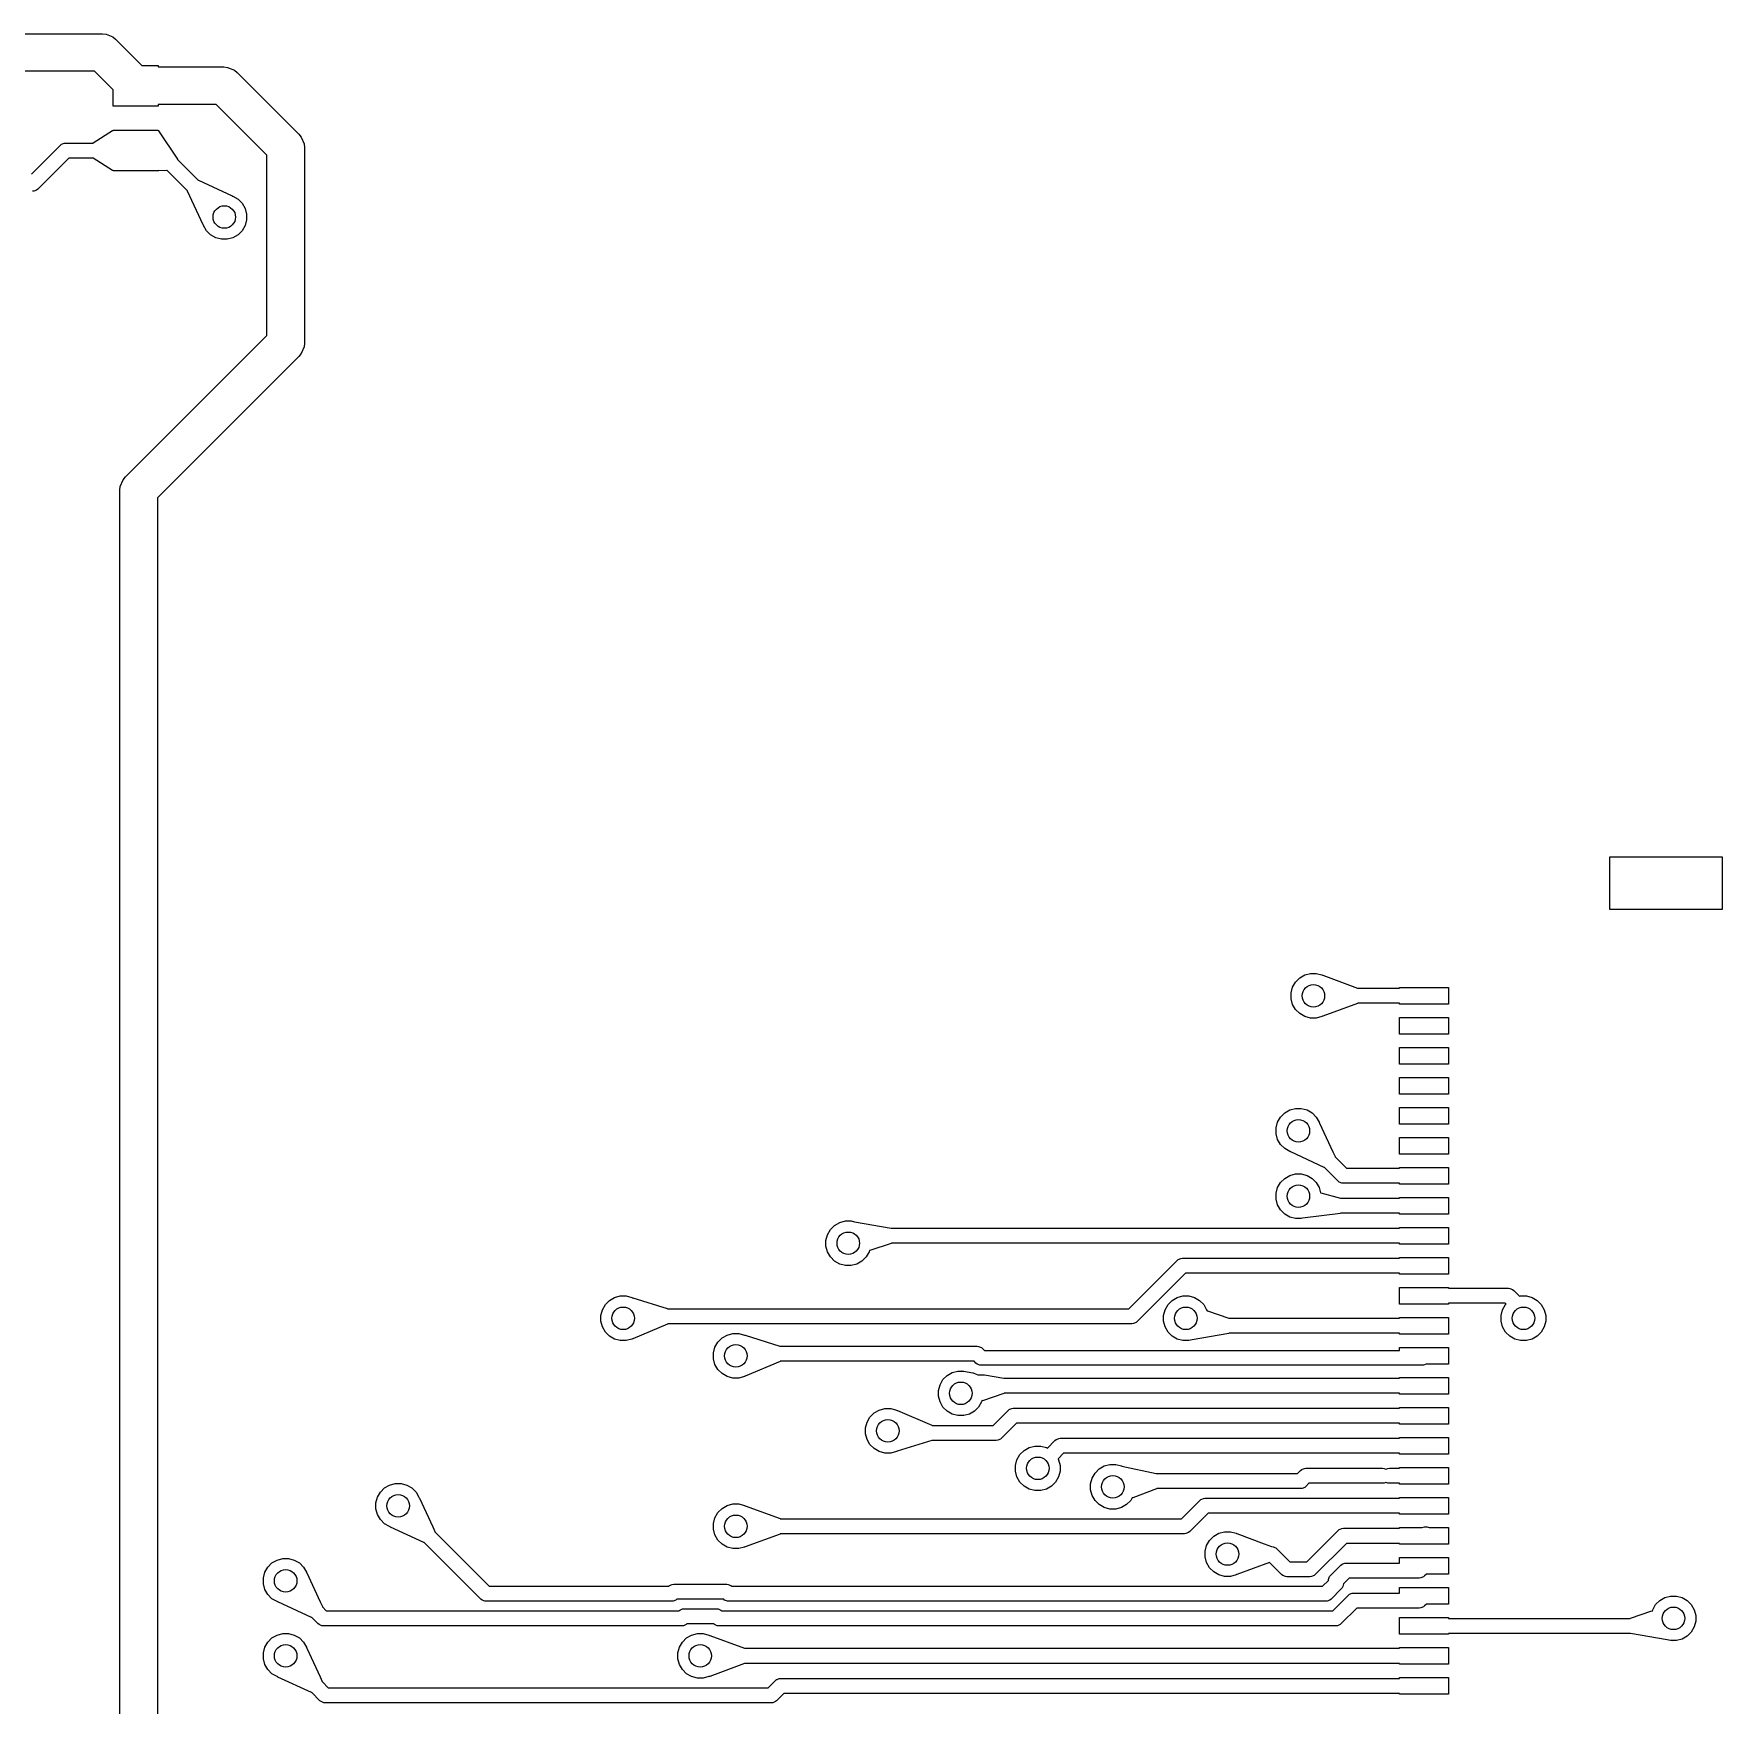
# Model space of a CAD drawing. Header units: inches. Extents: x 2.77 to 6.15, y -3.57 to -1.68.
# Drawn here: x 5.262 to 6.148, y -2.723 to -1.845 of the extents above; entities that cross this region are included whole.
import ezdxf

# ---------------------------------------------------------------- set-up
doc = ezdxf.new("R2010")
doc.units = ezdxf.units.IN
doc.header["$MEASUREMENT"] = 0
doc.layers.add('F.Cu', color=13, linetype='CONTINUOUS', true_color=0xc83434)

msp = doc.modelspace()

# ---------------------------------------------------------------- linework, layer by layer
at = {"layer": 'F.Cu', "linetype": 'CONTINUOUS'}
for p, q in [((5.24849, -1.84547), (5.29752, -1.84547)), ((5.29752, -1.84547), (5.29944, -1.84566)), ((5.29944, -1.84566), (5.30299, -1.84713)), ((5.30299, -1.84713), (5.30299, -1.84713)), ((5.30299, -1.84713), (5.30448, -1.84836)), ((5.30448, -1.84836), (5.31825, -1.86213)), ((5.29344, -1.86516), (5.24848, -1.86516)), ((5.30315, -1.87486), (5.29344, -1.86516)), ((5.31825, -1.86213), (5.32677, -1.86213)), ((5.32677, -1.86213), (5.32677, -1.86291)), ((5.32677, -1.86291), (5.36131, -1.86291)), ((5.36131, -1.86291), (5.36323, -1.8631)), ((5.36323, -1.8631), (5.36678, -1.86457)), ((5.36678, -1.86457), (5.36678, -1.86457)), ((5.36678, -1.86457), (5.36827, -1.8658)), ((5.36827, -1.8658), (5.40066, -1.89819)), ((5.30315, -1.88339), (5.30315, -1.87486)), ((5.32677, -1.88339), (5.30315, -1.88339)), ((5.35723, -1.8826), (5.32677, -1.8826)), ((5.32677, -1.8826), (5.32677, -1.88339)), ((5.38386, -1.90922), (5.35723, -1.8826)), ((5.30286, -1.89633), (5.30315, -1.89628)), ((5.30315, -1.89628), (5.30315, -1.89614)), ((5.30315, -1.89614), (5.32677, -1.89614)), ((5.32677, -1.89614), (5.32677, -1.89629)), ((5.32677, -1.89629), (5.32698, -1.89646)), ((5.26029, -1.91918), (5.27548, -1.90399)), ((5.27548, -1.90399), (5.27608, -1.9035)), ((5.27608, -1.9035), (5.27655, -1.9033)), ((5.27655, -1.9033), (5.2775, -1.90291)), ((5.2775, -1.90291), (5.27827, -1.90283)), ((5.27827, -1.90283), (5.29263, -1.90283)), ((5.29263, -1.90283), (5.29265, -1.90276)), ((5.29265, -1.90276), (5.29273, -1.9027)), ((5.29273, -1.9027), (5.30286, -1.89633)), ((5.32698, -1.89646), (5.33686, -1.91135)), ((5.40066, -1.89819), (5.40188, -1.89968)), ((5.40188, -1.89968), (5.40188, -1.89968)), ((5.40188, -1.89968), (5.40335, -1.90323)), ((5.40335, -1.90323), (5.40354, -1.90515)), ((5.40354, -1.90515), (5.40354, -2.00787)), ((5.2799, -1.91071), (5.26585, -1.92475)), ((5.29264, -1.91071), (5.2799, -1.91071)), ((5.29273, -1.91084), (5.29264, -1.91071)), ((5.30286, -1.91722), (5.29273, -1.91084)), ((5.33686, -1.91135), (5.33689, -1.91148)), ((5.33689, -1.91148), (5.34774, -1.92233)), ((5.38386, -2.0038), (5.38386, -1.90922)), ((5.30308, -1.91729), (5.30286, -1.91722)), ((5.30315, -1.91726), (5.30308, -1.91729)), ((5.30315, -1.9174), (5.30315, -1.91726)), ((5.32677, -1.9174), (5.30315, -1.9174)), ((5.32709, -1.91739), (5.32677, -1.91727)), ((5.32677, -1.91727), (5.32677, -1.9174)), ((5.33132, -1.91724), (5.32709, -1.91739)), ((5.33145, -1.91718), (5.33132, -1.91724)), ((5.34221, -1.92793), (5.33145, -1.91718)), ((5.34774, -1.92233), (5.34775, -1.92233)), ((5.34775, -1.92233), (5.34794, -1.92237)), ((5.34794, -1.92237), (5.36562, -1.93056)), ((5.26159, -1.92807), (5.26083, -1.92815)), ((5.26301, -1.92749), (5.26159, -1.92807)), ((5.26361, -1.927), (5.26301, -1.92749)), ((5.26585, -1.92475), (5.26361, -1.927)), ((5.34222, -1.9281), (5.34221, -1.92793)), ((5.3504, -1.94578), (5.34222, -1.9281)), ((5.36562, -1.93056), (5.36571, -1.93066)), ((5.36571, -1.93066), (5.36602, -1.93074)), ((5.36602, -1.93074), (5.36869, -1.93228)), ((5.36869, -1.93228), (5.37087, -1.93446)), ((5.37087, -1.93446), (5.37241, -1.93713)), ((5.37241, -1.93713), (5.37321, -1.94011)), ((5.37321, -1.94011), (5.37321, -1.9432)), ((5.3505, -1.94588), (5.3504, -1.94578)), ((5.35058, -1.94617), (5.3505, -1.94588)), ((5.35213, -1.94884), (5.35058, -1.94617)), ((5.35431, -1.95102), (5.35213, -1.94884)), ((5.37087, -1.94884), (5.36869, -1.95102)), ((5.37241, -1.94617), (5.37087, -1.94884)), ((5.37321, -1.9432), (5.37241, -1.94617)), ((5.35698, -1.95257), (5.35431, -1.95102)), ((5.35995, -1.95336), (5.35698, -1.95257)), ((5.36304, -1.95336), (5.35995, -1.95336)), ((5.36602, -1.95257), (5.36304, -1.95336)), ((5.36869, -1.95102), (5.36602, -1.95257)), ((5.30958, -2.07808), (5.38386, -2.0038)), ((5.40335, -2.00979), (5.40188, -2.01334)), ((5.40354, -2.00787), (5.40335, -2.00979)), ((5.40335, -2.00979), (5.40335, -2.00979)), ((5.40066, -2.01483), (5.32638, -2.08912)), ((5.40188, -2.01334), (5.40066, -2.01483)), ((5.30688, -2.08312), (5.30835, -2.07957)), ((5.30835, -2.07957), (5.30958, -2.07808)), ((5.30835, -2.07957), (5.30835, -2.07957)), ((5.30669, -2.08504), (5.30688, -2.08312)), ((5.30669, -3.03057), (5.30669, -2.08504)), ((5.32638, -2.08912), (5.32638, -3.03465)), ((6.08858, -2.30512), (6.08858, -2.27756)), ((6.08858, -2.27756), (6.14764, -2.27756)), ((6.14764, -2.27756), (6.14764, -2.30512)), ((6.14764, -2.30512), (6.08858, -2.30512)), ((5.92855, -2.33948), (5.93153, -2.33868)), ((5.93153, -2.33868), (5.93461, -2.33868)), ((5.93461, -2.33868), (5.93759, -2.33948)), ((5.92136, -2.34885), (5.92216, -2.34587)), ((5.92216, -2.34587), (5.9237, -2.3432)), ((5.9237, -2.3432), (5.92588, -2.34102)), ((5.92588, -2.34102), (5.92855, -2.33948)), ((5.93759, -2.33948), (5.93786, -2.33963)), ((5.93786, -2.33963), (5.938, -2.33963)), ((5.938, -2.33963), (5.95629, -2.34635)), ((5.95629, -2.34635), (5.95641, -2.34646)), ((5.95641, -2.34646), (5.97835, -2.34646)), ((5.97835, -2.34646), (5.97835, -2.34606)), ((5.97835, -2.34606), (6.00394, -2.34606)), ((6.00394, -2.34606), (6.00394, -2.35472)), ((5.92136, -2.35194), (5.92136, -2.34885)), ((5.92216, -2.35491), (5.92136, -2.35194)), ((5.9237, -2.35758), (5.92216, -2.35491)), ((5.95629, -2.35444), (5.938, -2.36115)), ((5.95646, -2.35433), (5.95629, -2.35444)), ((5.97835, -2.35433), (5.95646, -2.35433)), ((5.95646, -2.35433), (5.95646, -2.35433)), ((5.97835, -2.35472), (5.97835, -2.35433)), ((6.00394, -2.35472), (5.97835, -2.35472)), ((5.92588, -2.35976), (5.9237, -2.35758)), ((5.92855, -2.36131), (5.92588, -2.35976)), ((5.93153, -2.3621), (5.92855, -2.36131)), ((5.93461, -2.3621), (5.93153, -2.3621)), ((5.93759, -2.36131), (5.93461, -2.3621)), ((5.93786, -2.36115), (5.93759, -2.36131)), ((5.938, -2.36115), (5.93786, -2.36115)), ((5.97835, -2.37047), (5.97835, -2.36181)), ((5.97835, -2.36181), (6.00394, -2.36181)), ((6.00394, -2.36181), (6.00394, -2.37047)), ((6.00394, -2.37047), (5.97835, -2.37047)), ((5.97835, -2.38622), (5.97835, -2.37756)), ((5.97835, -2.37756), (6.00394, -2.37756)), ((6.00394, -2.37756), (6.00394, -2.38622)), ((6.00394, -2.38622), (5.97835, -2.38622)), ((5.97835, -2.40197), (5.97835, -2.39331)), ((5.97835, -2.39331), (6.00394, -2.39331)), ((6.00394, -2.39331), (6.00394, -2.40197)), ((5.92068, -2.41035), (5.92366, -2.40955)), ((5.92366, -2.40955), (5.92674, -2.40955)), ((5.92674, -2.40955), (5.92972, -2.41035)), ((6.00394, -2.40197), (5.97835, -2.40197)), ((5.97835, -2.41772), (5.97835, -2.40906)), ((5.97835, -2.40906), (6.00394, -2.40906)), ((6.00394, -2.40906), (6.00394, -2.41772)), ((5.91349, -2.41972), (5.91428, -2.41674)), ((5.91428, -2.41674), (5.91583, -2.41407)), ((5.91583, -2.41407), (5.91801, -2.41189)), ((5.91801, -2.41189), (5.92068, -2.41035)), ((5.92972, -2.41035), (5.93239, -2.41189)), ((5.93239, -2.41189), (5.93457, -2.41407)), ((5.93457, -2.41407), (5.93611, -2.41674)), ((5.93611, -2.41674), (5.93619, -2.41704)), ((5.93619, -2.41704), (5.93623, -2.41708)), ((5.93623, -2.41708), (5.93633, -2.41721)), ((5.93633, -2.41721), (5.94334, -2.43236)), ((6.00394, -2.41772), (5.97835, -2.41772)), ((5.91349, -2.4228), (5.91349, -2.41972)), ((5.91428, -2.42578), (5.91349, -2.4228)), ((5.91583, -2.42845), (5.91428, -2.42578)), ((5.97835, -2.43346), (5.97835, -2.4248)), ((5.97835, -2.4248), (6.00394, -2.4248)), ((6.00394, -2.4248), (6.00394, -2.43346)), ((5.91801, -2.43063), (5.91583, -2.42845)), ((5.92068, -2.43217), (5.91801, -2.43063)), ((5.92098, -2.43225), (5.92068, -2.43217)), ((5.92101, -2.43229), (5.92098, -2.43225)), ((5.92116, -2.43239), (5.92101, -2.43229)), ((5.93871, -2.44052), (5.92116, -2.43239)), ((5.94334, -2.43236), (5.94444, -2.43473)), ((5.94444, -2.43473), (5.94448, -2.43491)), ((5.94448, -2.43491), (5.94448, -2.43498)), ((5.94448, -2.43498), (5.95045, -2.44094)), ((6.00394, -2.43346), (5.97835, -2.43346)), ((5.91801, -2.44626), (5.92068, -2.44472)), ((5.92068, -2.44472), (5.92366, -2.44392)), ((5.92366, -2.44392), (5.92674, -2.44392)), ((5.92674, -2.44392), (5.92972, -2.44472)), ((5.92972, -2.44472), (5.93239, -2.44626)), ((5.9388, -2.44055), (5.93871, -2.44052)), ((5.93881, -2.44055), (5.9388, -2.44055)), ((5.93891, -2.44054), (5.93881, -2.44055)), ((5.94604, -2.44767), (5.93891, -2.44054)), ((5.95045, -2.44094), (5.97835, -2.44094)), ((5.97835, -2.44094), (5.97835, -2.44055)), ((5.97835, -2.44055), (6.00394, -2.44055)), ((6.00394, -2.44055), (6.00394, -2.44921)), ((5.91349, -2.45409), (5.91428, -2.45111)), ((5.91349, -2.45717), (5.91349, -2.45409)), ((5.91428, -2.45111), (5.91583, -2.44844)), ((5.91583, -2.44844), (5.91801, -2.44626)), ((5.93239, -2.44626), (5.93457, -2.44844)), ((5.93457, -2.44844), (5.93611, -2.45111)), ((5.93611, -2.45111), (5.93685, -2.45389)), ((5.93685, -2.45389), (5.93704, -2.45387)), ((5.93704, -2.45387), (5.9473, -2.4566)), ((5.94663, -2.44816), (5.94604, -2.44767)), ((5.94805, -2.44874), (5.94663, -2.44816)), ((5.94882, -2.44882), (5.94805, -2.44874)), ((5.97835, -2.44882), (5.94882, -2.44882)), ((5.97835, -2.44921), (5.97835, -2.44882)), ((6.00394, -2.44921), (5.97835, -2.44921)), ((5.91428, -2.46015), (5.91349, -2.45717)), ((5.91583, -2.46282), (5.91428, -2.46015)), ((5.91801, -2.465), (5.91583, -2.46282)), ((5.9473, -2.4566), (5.94742, -2.45669)), ((5.94742, -2.45669), (5.97835, -2.45669)), ((5.97835, -2.45669), (5.97835, -2.4563)), ((5.97835, -2.4563), (6.00394, -2.4563)), ((6.00394, -2.4563), (6.00394, -2.46496)), ((5.67961, -2.47312), (5.68179, -2.47094)), ((5.68179, -2.47094), (5.68446, -2.4694)), ((5.68446, -2.4694), (5.68743, -2.46861)), ((5.68743, -2.46861), (5.68936, -2.46861)), ((5.68936, -2.46861), (5.68943, -2.46858)), ((5.68943, -2.46858), (5.68946, -2.46859)), ((5.68946, -2.46859), (5.68956, -2.46861)), ((5.68956, -2.46861), (5.69052, -2.46861)), ((5.69052, -2.46861), (5.69223, -2.46906)), ((5.69223, -2.46906), (5.71147, -2.47238)), ((5.92068, -2.46654), (5.91801, -2.465)), ((5.92366, -2.46734), (5.92068, -2.46654)), ((5.92546, -2.46734), (5.92366, -2.46734)), ((5.92563, -2.46739), (5.92546, -2.46734)), ((5.92599, -2.46734), (5.92563, -2.46739)), ((5.92674, -2.46734), (5.92599, -2.46734)), ((5.92743, -2.46716), (5.92674, -2.46734)), ((5.94724, -2.46462), (5.92743, -2.46716)), ((5.94735, -2.46457), (5.94724, -2.46462)), ((5.97835, -2.46457), (5.94735, -2.46457)), ((5.97835, -2.46496), (5.97835, -2.46457)), ((6.00394, -2.46496), (5.97835, -2.46496)), ((5.97835, -2.47244), (5.97835, -2.47205)), ((5.97835, -2.47205), (6.00394, -2.47205)), ((6.00394, -2.47205), (6.00394, -2.48071)), ((5.67727, -2.47877), (5.67806, -2.4758)), ((5.67727, -2.48186), (5.67727, -2.47877)), ((5.67806, -2.4758), (5.67961, -2.47312)), ((5.71154, -2.48042), (5.70032, -2.48418)), ((5.71147, -2.47238), (5.71158, -2.47244)), ((5.71171, -2.48031), (5.71154, -2.48042)), ((5.71158, -2.47244), (5.97835, -2.47244)), ((5.97835, -2.48031), (5.71171, -2.48031)), ((5.97835, -2.48071), (5.97835, -2.48031)), ((6.00394, -2.48071), (5.97835, -2.48071)), ((5.67806, -2.48483), (5.67727, -2.48186)), ((5.67961, -2.48751), (5.67806, -2.48483)), ((5.68179, -2.48969), (5.67961, -2.48751)), ((5.68446, -2.49123), (5.68179, -2.48969)), ((5.69617, -2.48969), (5.6935, -2.49123)), ((5.69835, -2.48751), (5.69617, -2.48969)), ((5.69989, -2.48483), (5.69835, -2.48751)), ((5.70007, -2.48416), (5.69989, -2.48483)), ((5.70032, -2.48418), (5.70007, -2.48416)), ((5.83623, -2.51469), (5.86157, -2.48934)), ((5.86157, -2.48934), (5.86217, -2.48885)), ((5.86217, -2.48885), (5.86359, -2.48826)), ((5.86359, -2.48826), (5.86436, -2.48819)), ((5.86436, -2.48819), (5.97835, -2.48819)), ((5.97835, -2.48819), (5.97835, -2.4878)), ((5.97835, -2.4878), (6.00394, -2.4878)), ((6.00394, -2.4878), (6.00394, -2.49646)), ((5.68743, -2.49202), (5.68446, -2.49123)), ((5.69052, -2.49202), (5.68743, -2.49202)), ((5.6935, -2.49123), (5.69052, -2.49202)), ((5.86599, -2.49606), (5.84065, -2.52141)), ((5.97835, -2.49606), (5.86599, -2.49606)), ((5.97835, -2.49646), (5.97835, -2.49606)), ((6.00394, -2.49646), (5.97835, -2.49646)), ((5.97835, -2.5122), (5.97835, -2.50354)), ((5.97835, -2.50354), (6.00394, -2.50354)), ((6.00394, -2.50354), (6.00394, -2.50394)), ((6.00394, -2.50394), (6.03543, -2.50394)), ((6.03543, -2.50394), (6.0362, -2.50401)), ((6.0362, -2.50401), (6.03762, -2.5046)), ((6.03762, -2.5046), (6.03822, -2.50509)), ((6.03822, -2.50509), (6.04124, -2.50812)), ((5.55916, -2.51814), (5.55995, -2.51517)), ((5.55995, -2.51517), (5.5615, -2.51249)), ((5.5615, -2.51249), (5.56368, -2.51031)), ((5.56368, -2.51031), (5.56635, -2.50877)), ((5.56635, -2.50877), (5.56932, -2.50798)), ((5.56932, -2.50798), (5.57241, -2.50798)), ((5.57241, -2.50798), (5.57539, -2.50877)), ((5.57539, -2.50877), (5.57562, -2.50891)), ((5.57562, -2.50891), (5.57565, -2.50889)), ((5.57565, -2.50889), (5.57569, -2.50889)), ((5.57569, -2.50889), (5.57584, -2.50891)), ((5.57584, -2.50891), (5.59398, -2.51456)), ((5.59398, -2.51456), (5.59413, -2.51464)), ((5.59413, -2.51464), (5.59418, -2.51469)), ((5.59418, -2.51469), (5.83623, -2.51469)), ((5.85443, -2.51814), (5.85523, -2.51517)), ((5.85523, -2.51517), (5.85677, -2.51249)), ((5.85677, -2.51249), (5.85895, -2.51031)), ((5.85895, -2.51031), (5.86162, -2.50877)), ((5.86162, -2.50877), (5.8646, -2.50798)), ((5.8646, -2.50798), (5.86768, -2.50798)), ((5.86768, -2.50798), (5.87066, -2.50877)), ((5.87066, -2.50877), (5.87333, -2.51031)), ((5.87333, -2.51031), (5.87551, -2.51249)), ((5.87551, -2.51249), (5.87705, -2.51517)), ((5.87705, -2.51517), (5.87724, -2.51584)), ((5.87724, -2.51584), (5.87744, -2.5158)), ((5.87744, -2.5158), (5.87749, -2.51582)), ((5.87749, -2.51582), (5.88871, -2.51958)), ((6.00394, -2.5122), (5.97835, -2.5122)), ((6.0338, -2.51181), (6.00394, -2.51181)), ((6.00394, -2.51181), (6.00394, -2.5122)), ((6.0316, -2.51814), (6.0324, -2.51517)), ((6.0324, -2.51517), (6.03394, -2.51249)), ((6.03421, -2.51222), (6.0338, -2.51181)), ((6.03394, -2.51249), (6.03421, -2.51222)), ((6.04124, -2.50812), (6.04177, -2.50798)), ((6.04177, -2.50798), (6.04485, -2.50798)), ((6.04485, -2.50798), (6.04783, -2.50877)), ((6.04783, -2.50877), (6.0505, -2.51031)), ((6.0505, -2.51031), (6.05268, -2.51249)), ((6.05268, -2.51249), (6.05422, -2.51517)), ((6.05422, -2.51517), (6.05502, -2.51814)), ((5.55916, -2.52123), (5.55916, -2.51814)), ((5.55995, -2.5242), (5.55916, -2.52123)), ((5.5615, -2.52688), (5.55995, -2.5242)), ((5.59406, -2.5227), (5.57591, -2.53038)), ((5.5942, -2.52256), (5.59406, -2.5227)), ((5.83786, -2.52256), (5.5942, -2.52256)), ((5.83863, -2.52248), (5.83786, -2.52256)), ((5.84005, -2.5219), (5.83863, -2.52248)), ((5.84065, -2.52141), (5.84005, -2.5219)), ((5.85443, -2.52123), (5.85443, -2.51814)), ((5.85523, -2.5242), (5.85443, -2.52123)), ((5.85677, -2.52688), (5.85523, -2.5242)), ((5.88871, -2.51958), (5.88883, -2.51969)), ((5.88883, -2.51969), (5.97835, -2.51969)), ((5.97835, -2.51969), (5.97835, -2.51929)), ((5.97835, -2.51929), (6.00394, -2.51929)), ((6.00394, -2.51929), (6.00394, -2.52795)), ((6.0316, -2.52123), (6.0316, -2.51814)), ((6.0324, -2.5242), (6.0316, -2.52123)), ((6.03394, -2.52688), (6.0324, -2.5242)), ((6.05422, -2.5242), (6.05268, -2.52688)), ((6.05502, -2.52123), (6.05422, -2.5242)), ((6.05502, -2.51814), (6.05502, -2.52123)), ((5.56368, -2.52906), (5.5615, -2.52688)), ((5.56635, -2.5306), (5.56368, -2.52906)), ((5.56932, -2.53139), (5.56635, -2.5306)), ((5.57241, -2.53139), (5.56932, -2.53139)), ((5.57539, -2.5306), (5.57241, -2.53139)), ((5.5757, -2.53041), (5.57539, -2.5306)), ((5.57573, -2.53041), (5.5757, -2.53041)), ((5.57591, -2.53038), (5.57573, -2.53041)), ((5.61901, -2.53485), (5.62055, -2.53218)), ((5.62055, -2.53218), (5.62273, -2.53)), ((5.62273, -2.53), (5.6254, -2.52846)), ((5.6254, -2.52846), (5.62838, -2.52766)), ((5.62838, -2.52766), (5.63146, -2.52766)), ((5.63146, -2.52766), (5.63444, -2.52846)), ((5.63444, -2.52846), (5.63465, -2.52858)), ((5.63465, -2.52858), (5.63482, -2.52858)), ((5.63482, -2.52858), (5.65312, -2.53427)), ((5.65312, -2.53427), (5.65324, -2.53437)), ((5.85895, -2.52906), (5.85677, -2.52688)), ((5.86162, -2.5306), (5.85895, -2.52906)), ((5.8646, -2.53139), (5.86162, -2.5306)), ((5.86655, -2.53139), (5.8646, -2.53139)), ((5.86663, -2.53141), (5.86655, -2.53139)), ((5.86673, -2.53139), (5.86663, -2.53141)), ((5.86768, -2.53139), (5.86673, -2.53139)), ((5.8694, -2.53094), (5.86768, -2.53139)), ((5.88864, -2.52762), (5.8694, -2.53094)), ((5.88877, -2.52756), (5.88864, -2.52762)), ((5.97835, -2.52756), (5.88877, -2.52756)), ((5.97835, -2.52795), (5.97835, -2.52756)), ((6.00394, -2.52795), (5.97835, -2.52795)), ((6.03612, -2.52906), (6.03394, -2.52688)), ((6.03879, -2.5306), (6.03612, -2.52906)), ((6.04177, -2.53139), (6.03879, -2.5306)), ((6.04485, -2.53139), (6.04177, -2.53139)), ((6.04783, -2.5306), (6.04485, -2.53139)), ((6.0505, -2.52906), (6.04783, -2.5306)), ((6.05268, -2.52688), (6.0505, -2.52906)), ((5.61821, -2.53783), (5.61901, -2.53485)), ((5.61821, -2.54091), (5.61821, -2.53783)), ((5.61901, -2.54389), (5.61821, -2.54091)), ((5.65316, -2.54236), (5.63488, -2.5501)), ((5.65331, -2.54226), (5.65316, -2.54236)), ((5.65324, -2.53437), (5.75663, -2.53437)), ((5.65332, -2.54224), (5.65331, -2.54226)), ((5.75499, -2.54224), (5.65332, -2.54224)), ((5.75597, -2.54322), (5.75499, -2.54224)), ((5.75663, -2.53437), (5.75739, -2.53445)), ((5.75739, -2.53445), (5.75881, -2.53503)), ((5.75881, -2.53503), (5.75941, -2.53552)), ((5.75941, -2.53552), (5.76038, -2.5365)), ((5.76038, -2.5365), (5.97835, -2.5365)), ((5.97835, -2.5365), (5.97835, -2.53504)), ((5.97835, -2.53504), (6.00394, -2.53504)), ((6.00394, -2.53504), (6.00394, -2.5437)), ((5.62055, -2.54656), (5.61901, -2.54389)), ((5.62273, -2.54874), (5.62055, -2.54656)), ((5.6254, -2.55028), (5.62273, -2.54874)), ((5.62838, -2.55108), (5.6254, -2.55028)), ((5.63146, -2.55108), (5.62838, -2.55108)), ((5.63444, -2.55028), (5.63146, -2.55108)), ((5.63476, -2.5501), (5.63444, -2.55028)), ((5.63488, -2.5501), (5.63476, -2.5501)), ((5.73712, -2.55454), (5.73866, -2.55187)), ((5.73866, -2.55187), (5.74084, -2.54968)), ((5.74084, -2.54968), (5.74351, -2.54814)), ((5.74351, -2.54814), (5.74649, -2.54735)), ((5.74649, -2.54735), (5.74842, -2.54735)), ((5.74842, -2.54735), (5.74849, -2.54732)), ((5.74849, -2.54732), (5.74852, -2.54733)), ((5.74852, -2.54733), (5.74862, -2.54735)), ((5.74862, -2.54735), (5.74957, -2.54735)), ((5.74957, -2.54735), (5.75129, -2.5478)), ((5.75129, -2.5478), (5.75441, -2.54834)), ((5.75441, -2.54834), (5.75451, -2.54837)), ((5.75451, -2.54837), (5.75601, -2.54899)), ((5.75656, -2.54371), (5.75597, -2.54322)), ((5.75601, -2.54899), (5.75697, -2.54939)), ((5.75798, -2.54429), (5.75656, -2.54371)), ((5.75697, -2.54939), (5.75697, -2.54939)), ((5.75697, -2.54939), (5.75697, -2.54939)), ((5.75697, -2.54939), (5.76046, -2.54939)), ((5.75875, -2.54437), (5.75798, -2.54429)), ((5.99008, -2.54437), (5.75875, -2.54437)), ((5.76046, -2.54939), (5.76054, -2.5494)), ((5.76054, -2.5494), (5.76551, -2.55025)), ((5.76551, -2.55025), (5.77053, -2.55112)), ((5.77053, -2.55112), (5.77063, -2.55118)), ((5.77063, -2.55118), (5.97835, -2.55118)), ((5.97835, -2.55118), (5.97835, -2.55079)), ((5.97835, -2.55079), (6.00394, -2.55079)), ((5.99085, -2.54429), (5.99008, -2.54437)), ((5.99227, -2.54371), (5.99085, -2.54429)), ((6.00394, -2.5437), (5.99227, -2.5437)), ((5.99227, -2.5437), (5.99227, -2.54371)), ((6.00394, -2.55079), (6.00394, -2.55945)), ((5.73632, -2.55751), (5.73712, -2.55454)), ((5.73632, -2.5606), (5.73632, -2.55751)), ((5.73712, -2.56358), (5.73632, -2.5606)), ((5.7706, -2.55916), (5.75938, -2.56292)), ((5.77077, -2.55906), (5.7706, -2.55916)), ((5.97835, -2.55906), (5.77077, -2.55906)), ((5.97835, -2.55945), (5.97835, -2.55906)), ((6.00394, -2.55945), (5.97835, -2.55945)), ((5.70035, -2.57155), (5.70253, -2.56937)), ((5.70253, -2.56937), (5.7052, -2.56783)), ((5.7052, -2.56783), (5.70818, -2.56703)), ((5.70818, -2.56703), (5.71127, -2.56703)), ((5.71127, -2.56703), (5.71424, -2.56783)), ((5.71424, -2.56783), (5.71456, -2.56801)), ((5.71456, -2.56801), (5.71457, -2.56801)), ((5.71457, -2.56801), (5.71476, -2.56805)), ((5.71476, -2.56805), (5.73288, -2.57571)), ((5.73866, -2.56625), (5.73712, -2.56358)), ((5.74084, -2.56843), (5.73866, -2.56625)), ((5.74351, -2.56997), (5.74084, -2.56843)), ((5.75522, -2.56843), (5.75255, -2.56997)), ((5.7574, -2.56625), (5.75522, -2.56843)), ((5.75894, -2.56358), (5.7574, -2.56625)), ((5.75912, -2.5629), (5.75894, -2.56358)), ((5.75938, -2.56292), (5.75912, -2.5629)), ((5.76502, -2.57587), (5.77281, -2.56808)), ((5.77281, -2.56808), (5.7734, -2.56759)), ((5.7734, -2.56759), (5.77382, -2.56742)), ((5.77382, -2.56742), (5.77482, -2.567)), ((5.77482, -2.567), (5.77559, -2.56693)), ((5.77559, -2.56693), (5.97835, -2.56693)), ((5.97835, -2.56693), (5.97835, -2.56654)), ((5.97835, -2.56654), (6.00394, -2.56654)), ((6.00394, -2.56654), (6.00394, -2.5752)), ((5.69801, -2.5772), (5.69881, -2.57422)), ((5.69801, -2.58028), (5.69801, -2.5772)), ((5.69881, -2.57422), (5.70035, -2.57155)), ((5.73288, -2.57571), (5.73303, -2.57581)), ((5.73303, -2.57581), (5.73308, -2.57587)), ((5.73308, -2.57587), (5.76502, -2.57587)), ((5.74649, -2.57077), (5.74351, -2.56997)), ((5.74957, -2.57077), (5.74649, -2.57077)), ((5.75255, -2.56997), (5.74957, -2.57077)), ((5.77722, -2.5748), (5.76944, -2.58259)), ((5.97835, -2.5748), (5.77722, -2.5748)), ((5.97835, -2.5752), (5.97835, -2.5748)), ((6.00394, -2.5752), (5.97835, -2.5752)), ((5.69881, -2.58326), (5.69801, -2.58028)), ((5.70035, -2.58593), (5.69881, -2.58326)), ((5.70253, -2.58811), (5.70035, -2.58593)), ((5.73287, -2.58386), (5.71471, -2.58951)), ((5.73297, -2.58381), (5.73287, -2.58386)), ((5.73298, -2.5838), (5.73297, -2.58381)), ((5.73304, -2.58374), (5.73298, -2.5838)), ((5.76665, -2.58374), (5.73304, -2.58374)), ((5.76742, -2.58366), (5.76665, -2.58374)), ((5.76884, -2.58308), (5.76742, -2.58366)), ((5.76944, -2.58259), (5.76884, -2.58308)), ((5.78391, -2.58751), (5.78689, -2.58672)), ((5.78689, -2.58672), (5.78998, -2.58672)), ((5.78998, -2.58672), (5.79295, -2.58751)), ((5.79348, -2.58781), (5.79746, -2.58383)), ((5.79746, -2.58383), (5.79806, -2.58334)), ((5.79806, -2.58334), (5.79825, -2.58326)), ((5.79825, -2.58326), (5.79948, -2.58275)), ((5.79948, -2.58275), (5.80025, -2.58268)), ((5.80025, -2.58268), (5.97835, -2.58268)), ((5.97835, -2.58268), (5.97835, -2.58228)), ((5.97835, -2.58228), (6.00394, -2.58228)), ((6.00394, -2.58228), (6.00394, -2.59094)), ((5.7052, -2.58965), (5.70253, -2.58811)), ((5.70818, -2.59045), (5.7052, -2.58965)), ((5.71127, -2.59045), (5.70818, -2.59045)), ((5.71424, -2.58965), (5.71127, -2.59045)), ((5.71447, -2.58952), (5.71424, -2.58965)), ((5.71453, -2.58952), (5.71447, -2.58952)), ((5.71471, -2.58951), (5.71453, -2.58952)), ((5.77672, -2.59688), (5.77752, -2.59391)), ((5.77752, -2.59391), (5.77906, -2.59124)), ((5.77906, -2.59124), (5.78124, -2.58905)), ((5.78124, -2.58905), (5.78391, -2.58751)), ((5.79295, -2.58751), (5.79348, -2.58781)), ((5.80188, -2.59055), (5.79904, -2.59338)), ((5.79904, -2.59338), (5.79935, -2.59391)), ((5.79935, -2.59391), (5.80014, -2.59688)), ((5.97835, -2.59055), (5.80188, -2.59055)), ((5.97835, -2.59094), (5.97835, -2.59055)), ((6.00394, -2.59094), (5.97835, -2.59094)), ((5.77672, -2.59997), (5.77672, -2.59688)), ((5.77752, -2.60295), (5.77672, -2.59997)), ((5.77906, -2.60562), (5.77752, -2.60295)), ((5.79935, -2.60295), (5.7978, -2.60562)), ((5.80014, -2.59997), (5.79935, -2.60295)), ((5.80014, -2.59688), (5.80014, -2.59997)), ((5.81612, -2.60657), (5.81692, -2.60359)), ((5.81692, -2.60359), (5.81846, -2.60092)), ((5.81846, -2.60092), (5.82064, -2.59874)), ((5.82064, -2.59874), (5.82331, -2.5972)), ((5.82331, -2.5972), (5.82629, -2.5964)), ((5.82629, -2.5964), (5.82938, -2.5964)), ((5.82938, -2.5964), (5.83235, -2.5972)), ((5.83235, -2.5972), (5.83251, -2.59729)), ((5.83251, -2.59729), (5.85061, -2.60112)), ((5.85061, -2.60112), (5.85072, -2.6012)), ((5.85072, -2.6012), (5.92473, -2.6012)), ((5.92473, -2.6012), (5.92635, -2.59958)), ((5.92635, -2.59958), (5.92695, -2.59909)), ((5.92695, -2.59909), (5.92736, -2.59892)), ((5.92736, -2.59892), (5.92837, -2.5985)), ((5.92837, -2.5985), (5.92913, -2.59843)), ((5.92913, -2.59843), (5.96941, -2.59843)), ((5.96941, -2.59843), (5.97018, -2.5985)), ((5.97018, -2.5985), (5.97117, -2.59891)), ((5.97117, -2.59891), (5.97216, -2.5985)), ((5.97216, -2.5985), (5.97293, -2.59843)), ((5.97293, -2.59843), (5.97835, -2.59843)), ((5.97835, -2.59843), (5.97835, -2.59803)), ((5.97835, -2.59803), (6.00394, -2.59803)), ((6.00394, -2.59803), (6.00394, -2.60669)), ((5.44105, -2.61657), (5.44184, -2.61359)), ((5.44184, -2.61359), (5.44339, -2.61092)), ((5.44339, -2.61092), (5.44557, -2.60874)), ((5.44557, -2.60874), (5.44824, -2.6072)), ((5.44824, -2.6072), (5.45121, -2.6064)), ((5.45121, -2.6064), (5.4543, -2.6064)), ((5.4543, -2.6064), (5.45728, -2.6072)), ((5.45728, -2.6072), (5.45995, -2.60874)), ((5.45995, -2.60874), (5.46213, -2.61092)), ((5.46213, -2.61092), (5.46367, -2.61359)), ((5.46367, -2.61359), (5.46375, -2.61389)), ((5.46375, -2.61389), (5.46379, -2.61393)), ((5.46379, -2.61393), (5.46389, -2.61406)), ((5.46389, -2.61406), (5.4709, -2.62921)), ((5.78124, -2.6078), (5.77906, -2.60562)), ((5.78391, -2.60934), (5.78124, -2.6078)), ((5.78689, -2.61014), (5.78391, -2.60934)), ((5.78998, -2.61014), (5.78689, -2.61014)), ((5.79295, -2.60934), (5.78998, -2.61014)), ((5.79562, -2.6078), (5.79295, -2.60934)), ((5.7978, -2.60562), (5.79562, -2.6078)), ((5.81612, -2.60965), (5.81612, -2.60657)), ((5.81692, -2.61263), (5.81612, -2.60965)), ((5.81846, -2.6153), (5.81692, -2.61263)), ((5.83803, -2.61387), (5.8372, -2.6153)), ((5.83834, -2.61388), (5.83803, -2.61387)), ((5.85067, -2.60919), (5.83834, -2.61388)), ((5.85084, -2.60908), (5.85067, -2.60919)), ((5.92636, -2.60907), (5.85084, -2.60907)), ((5.85084, -2.60907), (5.85084, -2.60908)), ((5.92713, -2.609), (5.92636, -2.60907)), ((5.92855, -2.60841), (5.92713, -2.609)), ((5.92914, -2.60792), (5.92855, -2.60841)), ((5.93076, -2.6063), (5.92914, -2.60792)), ((5.96941, -2.6063), (5.93076, -2.6063)), ((5.97018, -2.60622), (5.96941, -2.6063)), ((5.97117, -2.60581), (5.97018, -2.60622)), ((5.97216, -2.60622), (5.97117, -2.60581)), ((5.97293, -2.6063), (5.97216, -2.60622)), ((5.97835, -2.6063), (5.97293, -2.6063)), ((5.97835, -2.60669), (5.97835, -2.6063)), ((6.00394, -2.60669), (5.97835, -2.60669)), ((5.97835, -2.61417), (5.97835, -2.61378)), ((5.97835, -2.61378), (6.00394, -2.61378)), ((6.00394, -2.61378), (6.00394, -2.62244)), ((5.44105, -2.61965), (5.44105, -2.61657)), ((5.44184, -2.62263), (5.44105, -2.61965)), ((5.44339, -2.6253), (5.44184, -2.62263)), ((5.61901, -2.62434), (5.62055, -2.62167)), ((5.62055, -2.62167), (5.62273, -2.61949)), ((5.62273, -2.61949), (5.6254, -2.61795)), ((5.6254, -2.61795), (5.62838, -2.61715)), ((5.62838, -2.61715), (5.63146, -2.61715)), ((5.63146, -2.61715), (5.63444, -2.61795)), ((5.63444, -2.61795), (5.63471, -2.6181)), ((5.63471, -2.6181), (5.63485, -2.6181)), ((5.63485, -2.6181), (5.65314, -2.62481)), ((5.82064, -2.61748), (5.81846, -2.6153)), ((5.82331, -2.61902), (5.82064, -2.61748)), ((5.82629, -2.61982), (5.82331, -2.61902)), ((5.82938, -2.61982), (5.82629, -2.61982)), ((5.83235, -2.61902), (5.82938, -2.61982)), ((5.83502, -2.61748), (5.83235, -2.61902)), ((5.8372, -2.6153), (5.83502, -2.61748)), ((5.86379, -2.62492), (5.87339, -2.61533)), ((5.8778, -2.62205), (5.86821, -2.63164)), ((5.87339, -2.61533), (5.87398, -2.61484)), ((5.87398, -2.61484), (5.87454, -2.6146)), ((5.87454, -2.6146), (5.8754, -2.61425)), ((5.8754, -2.61425), (5.87617, -2.61417)), ((5.87617, -2.61417), (5.97835, -2.61417)), ((5.97835, -2.62205), (5.8778, -2.62205)), ((5.97835, -2.62244), (5.97835, -2.62205)), ((6.00394, -2.62244), (5.97835, -2.62244)), ((5.44557, -2.62748), (5.44339, -2.6253)), ((5.44824, -2.62902), (5.44557, -2.62748)), ((5.44854, -2.6291), (5.44824, -2.62902)), ((5.44857, -2.62914), (5.44854, -2.6291)), ((5.44872, -2.62924), (5.44857, -2.62914)), ((5.46627, -2.63737), (5.44872, -2.62924)), ((5.4709, -2.62921), (5.472, -2.63158)), ((5.472, -2.63158), (5.47204, -2.63176)), ((5.47204, -2.63176), (5.47204, -2.63183)), ((5.61821, -2.62732), (5.61901, -2.62434)), ((5.61821, -2.6304), (5.61821, -2.62732)), ((5.61901, -2.63338), (5.61821, -2.6304)), ((5.65314, -2.62481), (5.65326, -2.62492)), ((5.65326, -2.62492), (5.86379, -2.62492)), ((5.86821, -2.63164), (5.86761, -2.63213)), ((5.88343, -2.63251), (5.88641, -2.63171)), ((5.88641, -2.63171), (5.88949, -2.63171)), ((5.88949, -2.63171), (5.89247, -2.63251)), ((5.92963, -2.64748), (5.94604, -2.63107)), ((5.94604, -2.63107), (5.94663, -2.63058)), ((5.94663, -2.63058), (5.94708, -2.6304)), ((5.94708, -2.6304), (5.94805, -2.63)), ((5.94805, -2.63), (5.94882, -2.62992)), ((5.94882, -2.62992), (5.97835, -2.62992)), ((5.97835, -2.62992), (5.97835, -2.62953)), ((5.97835, -2.62953), (5.9902, -2.62953)), ((5.9902, -2.62953), (5.9913, -2.62908)), ((5.9913, -2.62908), (5.99283, -2.62908)), ((5.99283, -2.62908), (5.99392, -2.62953)), ((5.99392, -2.62953), (6.00394, -2.62953)), ((6.00394, -2.62953), (6.00394, -2.63819)), ((5.46636, -2.6374), (5.46627, -2.63737)), ((5.46637, -2.6374), (5.46636, -2.6374)), ((5.46647, -2.63739), (5.46637, -2.6374)), ((5.49615, -2.66708), (5.46647, -2.63739)), ((5.47204, -2.63183), (5.50057, -2.66035)), ((5.62055, -2.63605), (5.61901, -2.63338)), ((5.62273, -2.63823), (5.62055, -2.63605)), ((5.6254, -2.63977), (5.62273, -2.63823)), ((5.62838, -2.64057), (5.6254, -2.63977)), ((5.63146, -2.64057), (5.62838, -2.64057)), ((5.63444, -2.63977), (5.63146, -2.64057)), ((5.63471, -2.63961), (5.63444, -2.63977)), ((5.63485, -2.63962), (5.63471, -2.63961)), ((5.65314, -2.63291), (5.63485, -2.63962)), ((5.65331, -2.6328), (5.65314, -2.63291)), ((5.86542, -2.6328), (5.65331, -2.6328)), ((5.65331, -2.6328), (5.65331, -2.6328)), ((5.86619, -2.63272), (5.86542, -2.6328)), ((5.86761, -2.63213), (5.86619, -2.63272)), ((5.87624, -2.64188), (5.87704, -2.6389)), ((5.87704, -2.6389), (5.87858, -2.63623)), ((5.87858, -2.63623), (5.88076, -2.63405)), ((5.88076, -2.63405), (5.88343, -2.63251)), ((5.89247, -2.63251), (5.89274, -2.63266)), ((5.89274, -2.63266), (5.89288, -2.63266)), ((5.89288, -2.63266), (5.90719, -2.63801)), ((5.90719, -2.63801), (5.91113, -2.63948)), ((5.91113, -2.63948), (5.91114, -2.63948)), ((5.91114, -2.63948), (5.91114, -2.63948)), ((5.91114, -2.63948), (5.91191, -2.63956)), ((5.91191, -2.63956), (5.91332, -2.64015)), ((5.91332, -2.64015), (5.91392, -2.64064)), ((5.91392, -2.64064), (5.92076, -2.64748)), ((5.95045, -2.6378), (5.93404, -2.6542)), ((5.97835, -2.6378), (5.95045, -2.6378)), ((5.97835, -2.63819), (5.97835, -2.6378)), ((6.00394, -2.63819), (5.97835, -2.63819)), ((5.38433, -2.65029), (5.38651, -2.64811)), ((5.38651, -2.64811), (5.38918, -2.64657)), ((5.38918, -2.64657), (5.39216, -2.64577)), ((5.39216, -2.64577), (5.39524, -2.64577)), ((5.39524, -2.64577), (5.39822, -2.64657)), ((5.39822, -2.64657), (5.40089, -2.64811)), ((5.40089, -2.64811), (5.40307, -2.65029)), ((5.87624, -2.64496), (5.87624, -2.64188)), ((5.87704, -2.64794), (5.87624, -2.64496)), ((5.87858, -2.65061), (5.87704, -2.64794)), ((5.90995, -2.6478), (5.89288, -2.65418)), ((5.91635, -2.6542), (5.90995, -2.6478)), ((5.92076, -2.64748), (5.92963, -2.64748)), ((5.9421, -2.6547), (5.94749, -2.6493)), ((5.94749, -2.6493), (5.94809, -2.64881)), ((5.94809, -2.64881), (5.94858, -2.64861)), ((5.94858, -2.64861), (5.94951, -2.64823)), ((5.94951, -2.64823), (5.95028, -2.64815)), ((5.95028, -2.64815), (5.97835, -2.64815)), ((5.97835, -2.64815), (5.97835, -2.64528)), ((5.97835, -2.64528), (6.00394, -2.64528)), ((6.00394, -2.64528), (6.00394, -2.65394)), ((5.38199, -2.65594), (5.38279, -2.65296)), ((5.38199, -2.65902), (5.38199, -2.65594)), ((5.38279, -2.65296), (5.38433, -2.65029)), ((5.40307, -2.65029), (5.40461, -2.65296)), ((5.40461, -2.65296), (5.40469, -2.65326)), ((5.40469, -2.65326), (5.4048, -2.65336)), ((5.4048, -2.65336), (5.41184, -2.66858)), ((5.88076, -2.65279), (5.87858, -2.65061)), ((5.88343, -2.65433), (5.88076, -2.65279)), ((5.88641, -2.65513), (5.88343, -2.65433)), ((5.88949, -2.65513), (5.88641, -2.65513)), ((5.89247, -2.65433), (5.88949, -2.65513)), ((5.89275, -2.65417), (5.89247, -2.65433)), ((5.89288, -2.65418), (5.89275, -2.65417)), ((5.91695, -2.65469), (5.91635, -2.6542)), ((5.91837, -2.65528), (5.91695, -2.65469)), ((5.91913, -2.65535), (5.91837, -2.65528)), ((5.93126, -2.65535), (5.91913, -2.65535)), ((5.93203, -2.65528), (5.93126, -2.65535)), ((5.93345, -2.65469), (5.93203, -2.65528)), ((5.93404, -2.6542), (5.93345, -2.65469)), ((5.93792, -2.66035), (5.94096, -2.65731)), ((5.94096, -2.65731), (5.94102, -2.65671)), ((5.94102, -2.65671), (5.94161, -2.65529)), ((5.94161, -2.65529), (5.9421, -2.6547)), ((5.95191, -2.65602), (5.9488, -2.65913)), ((5.98866, -2.65602), (5.95191, -2.65602)), ((5.98943, -2.65595), (5.98866, -2.65602)), ((5.99085, -2.65536), (5.98943, -2.65595)), ((5.99145, -2.65487), (5.99085, -2.65536)), ((5.99238, -2.65394), (5.99145, -2.65487)), ((6.00394, -2.65394), (5.99238, -2.65394)), ((5.38279, -2.662), (5.38199, -2.65902)), ((5.38433, -2.66467), (5.38279, -2.662)), ((5.38651, -2.66685), (5.38433, -2.66467)), ((5.38918, -2.66839), (5.38651, -2.66685)), ((5.49675, -2.66756), (5.49615, -2.66708)), ((5.50057, -2.66035), (5.5947, -2.66035)), ((5.5947, -2.66035), (5.59519, -2.65995)), ((5.59519, -2.65995), (5.5966, -2.65937)), ((5.5966, -2.65937), (5.59737, -2.65929)), ((5.59737, -2.65929), (5.62523, -2.65929)), ((5.59898, -2.66717), (5.5985, -2.66756)), ((5.62361, -2.66717), (5.59898, -2.66717)), ((5.6241, -2.66756), (5.62361, -2.66717)), ((5.62523, -2.65929), (5.62599, -2.65937)), ((5.62599, -2.65937), (5.62741, -2.65995)), ((5.62741, -2.65995), (5.6279, -2.66035)), ((5.6279, -2.66035), (5.93792, -2.66035)), ((5.94233, -2.66708), (5.94174, -2.66756)), ((5.94767, -2.66174), (5.94233, -2.66708)), ((5.94325, -2.67323), (5.95143, -2.66505)), ((5.94816, -2.66115), (5.94767, -2.66174)), ((5.94845, -2.66043), (5.94816, -2.66115)), ((5.94874, -2.65973), (5.94845, -2.66043)), ((5.9488, -2.65913), (5.94874, -2.65973)), ((5.95143, -2.66505), (5.95203, -2.66456)), ((5.95203, -2.66456), (5.95344, -2.66397)), ((5.95344, -2.66397), (5.95421, -2.6639)), ((5.95421, -2.6639), (5.97835, -2.6639)), ((5.97835, -2.6639), (5.97835, -2.66102)), ((5.97835, -2.66102), (6.00394, -2.66102)), ((6.00394, -2.66102), (6.00394, -2.66969)), ((6.11486, -2.6678), (6.11753, -2.66625)), ((6.11753, -2.66625), (6.12051, -2.66546)), ((6.12051, -2.66546), (6.12359, -2.66546)), ((6.12359, -2.66546), (6.12657, -2.66625)), ((6.12657, -2.66625), (6.12924, -2.6678)), ((5.38948, -2.66847), (5.38918, -2.66839)), ((5.38958, -2.66858), (5.38948, -2.66847)), ((5.40726, -2.67676), (5.38958, -2.66858)), ((5.41184, -2.66858), (5.41298, -2.67104)), ((5.41298, -2.67104), (5.41299, -2.6712)), ((5.41299, -2.6712), (5.41502, -2.67323)), ((5.41502, -2.67323), (5.60003, -2.67323)), ((5.49817, -2.66815), (5.49675, -2.66756)), ((5.49894, -2.66823), (5.49817, -2.66815)), ((5.59631, -2.66823), (5.49894, -2.66823)), ((5.59708, -2.66815), (5.59631, -2.66823)), ((5.5985, -2.66756), (5.59708, -2.66815)), ((5.60003, -2.67323), (5.60052, -2.67283)), ((5.60052, -2.67283), (5.60194, -2.67224)), ((5.60194, -2.67224), (5.60271, -2.67217)), ((5.60271, -2.67217), (5.61989, -2.67217)), ((5.61989, -2.67217), (5.62066, -2.67224)), ((5.62066, -2.67224), (5.62208, -2.67283)), ((5.62208, -2.67283), (5.62257, -2.67323)), ((5.62257, -2.67323), (5.94325, -2.67323)), ((5.62552, -2.66815), (5.6241, -2.66756)), ((5.62629, -2.66823), (5.62552, -2.66815)), ((5.93955, -2.66823), (5.62629, -2.66823)), ((5.94032, -2.66815), (5.93955, -2.66823)), ((5.94174, -2.66756), (5.94032, -2.66815)), ((5.95584, -2.67177), (5.94767, -2.67995)), ((5.98866, -2.67177), (5.95584, -2.67177)), ((5.98943, -2.6717), (5.98866, -2.67177)), ((5.99085, -2.67111), (5.98943, -2.6717)), ((5.99145, -2.67062), (5.99085, -2.67111)), ((5.99238, -2.66969), (5.99145, -2.67062)), ((6.00394, -2.66969), (5.99238, -2.66969)), ((6.09948, -2.67706), (6.1107, -2.6733)), ((6.1107, -2.6733), (6.11096, -2.67332)), ((6.11096, -2.67332), (6.11114, -2.67265)), ((6.11114, -2.67265), (6.11268, -2.66998)), ((6.11268, -2.66998), (6.11486, -2.6678)), ((6.12924, -2.6678), (6.13142, -2.66998)), ((6.13142, -2.66998), (6.13296, -2.67265)), ((6.13296, -2.67265), (6.13376, -2.67562)), ((6.13376, -2.67562), (6.13376, -2.67871)), ((5.40745, -2.6768), (5.40726, -2.67676)), ((5.4106, -2.67995), (5.40745, -2.6768)), ((5.40745, -2.6768), (5.40745, -2.6768)), ((5.4112, -2.68044), (5.4106, -2.67995)), ((5.41262, -2.68103), (5.4112, -2.68044)), ((5.41339, -2.6811), (5.41262, -2.68103)), ((5.60164, -2.6811), (5.41339, -2.6811)), ((5.60241, -2.68103), (5.60164, -2.6811)), ((5.60383, -2.68044), (5.60241, -2.68103)), ((5.60432, -2.68004), (5.60383, -2.68044)), ((5.61828, -2.68004), (5.60432, -2.68004)), ((5.61877, -2.68044), (5.61828, -2.68004)), ((5.62019, -2.68103), (5.61877, -2.68044)), ((5.62096, -2.6811), (5.62019, -2.68103)), ((5.94488, -2.6811), (5.62096, -2.6811)), ((5.94565, -2.68103), (5.94488, -2.6811)), ((5.94707, -2.68044), (5.94565, -2.68103)), ((5.94767, -2.67995), (5.94707, -2.68044)), ((5.97835, -2.68543), (5.97835, -2.67677)), ((5.97835, -2.67677), (6.00394, -2.67677)), ((6.00394, -2.67677), (6.00394, -2.67717)), ((6.00394, -2.67717), (6.09931, -2.67717)), ((6.09931, -2.67717), (6.09948, -2.67706)), ((6.13142, -2.68436), (6.12924, -2.68654)), ((6.13296, -2.68169), (6.13142, -2.68436)), ((6.13376, -2.67871), (6.13296, -2.68169)), ((5.38199, -2.69531), (5.38279, -2.69233)), ((5.38279, -2.69233), (5.38433, -2.68966)), ((5.38433, -2.68966), (5.38651, -2.68748)), ((5.38651, -2.68748), (5.38918, -2.68594)), ((5.38918, -2.68594), (5.39216, -2.68514)), ((5.39216, -2.68514), (5.39524, -2.68514)), ((5.39524, -2.68514), (5.39822, -2.68594)), ((5.39822, -2.68594), (5.40089, -2.68748)), ((5.40089, -2.68748), (5.40307, -2.68966)), ((5.40307, -2.68966), (5.40461, -2.69233)), ((5.40461, -2.69233), (5.40469, -2.69263)), ((5.40469, -2.69263), (5.40474, -2.69267)), ((5.40474, -2.69267), (5.40483, -2.6928)), ((5.40483, -2.6928), (5.41184, -2.70795)), ((5.59959, -2.69531), (5.60039, -2.69233)), ((5.60039, -2.69233), (5.60193, -2.68966)), ((5.60193, -2.68966), (5.60411, -2.68748)), ((5.60411, -2.68748), (5.60678, -2.68594)), ((5.60678, -2.68594), (5.60976, -2.68514)), ((5.60976, -2.68514), (5.61284, -2.68514)), ((5.61284, -2.68514), (5.61582, -2.68594)), ((5.61582, -2.68594), (5.61608, -2.68609)), ((5.61608, -2.68609), (5.61623, -2.68609)), ((5.61623, -2.68609), (5.63452, -2.6928)), ((5.63452, -2.6928), (5.63464, -2.69291)), ((5.63464, -2.69291), (5.97835, -2.69291)), ((6.00394, -2.68543), (5.97835, -2.68543)), ((5.97835, -2.69291), (5.97835, -2.69252)), ((5.97835, -2.69252), (6.00394, -2.69252)), ((6.09945, -2.68504), (6.00394, -2.68504)), ((6.00394, -2.68504), (6.00394, -2.68543)), ((6.00394, -2.69252), (6.00394, -2.70118)), ((6.09955, -2.68511), (6.09945, -2.68504)), ((6.11879, -2.68842), (6.09955, -2.68511)), ((6.12051, -2.68888), (6.11879, -2.68842)), ((6.12146, -2.68888), (6.12051, -2.68888)), ((6.12156, -2.68889), (6.12146, -2.68888)), ((6.12159, -2.6889), (6.12156, -2.68889)), ((6.12166, -2.68888), (6.12159, -2.6889)), ((6.12359, -2.68888), (6.12166, -2.68888)), ((6.12657, -2.68808), (6.12359, -2.68888)), ((6.12924, -2.68654), (6.12657, -2.68808)), ((5.38199, -2.69839), (5.38199, -2.69531)), ((5.38279, -2.70137), (5.38199, -2.69839)), ((5.38433, -2.70404), (5.38279, -2.70137)), ((5.59959, -2.69839), (5.59959, -2.69531)), ((5.60039, -2.70137), (5.59959, -2.69839)), ((5.60193, -2.70404), (5.60039, -2.70137)), ((5.63452, -2.7009), (5.61623, -2.70761)), ((5.63469, -2.70079), (5.63452, -2.7009)), ((5.97835, -2.70079), (5.63469, -2.70079)), ((5.63469, -2.70079), (5.63469, -2.70079)), ((5.97835, -2.70118), (5.97835, -2.70079)), ((6.00394, -2.70118), (5.97835, -2.70118)), ((5.38651, -2.70622), (5.38433, -2.70404)), ((5.38918, -2.70776), (5.38651, -2.70622)), ((5.38948, -2.70784), (5.38918, -2.70776)), ((5.38952, -2.70788), (5.38948, -2.70784)), ((5.38966, -2.70798), (5.38952, -2.70788)), ((5.40721, -2.71611), (5.38966, -2.70798)), ((5.41184, -2.70795), (5.41294, -2.71032)), ((5.41294, -2.71032), (5.41299, -2.7105)), ((5.41299, -2.7105), (5.41299, -2.71057)), ((5.41299, -2.71057), (5.41608, -2.71366)), ((5.60411, -2.70622), (5.60193, -2.70404)), ((5.60678, -2.70776), (5.60411, -2.70622)), ((5.60976, -2.70856), (5.60678, -2.70776)), ((5.61284, -2.70856), (5.60976, -2.70856)), ((5.61582, -2.70776), (5.61284, -2.70856)), ((5.61609, -2.70761), (5.61582, -2.70776)), ((5.61623, -2.70761), (5.61609, -2.70761)), ((5.64691, -2.71366), (5.65076, -2.70981)), ((5.65076, -2.70981), (5.65136, -2.70932)), ((5.65136, -2.70932), (5.65162, -2.70921)), ((5.65162, -2.70921), (5.65278, -2.70874)), ((5.65278, -2.70874), (5.65354, -2.70866)), ((5.65354, -2.70866), (5.97835, -2.70866)), ((5.97835, -2.70866), (5.97835, -2.70827)), ((5.97835, -2.70827), (6.00394, -2.70827)), ((6.00394, -2.70827), (6.00394, -2.71693)), ((5.40731, -2.71614), (5.40721, -2.71611)), ((5.40742, -2.71613), (5.40731, -2.71614)), ((5.40731, -2.71614), (5.40731, -2.71614)), ((5.41166, -2.72038), (5.40742, -2.71613)), ((5.41226, -2.72087), (5.41166, -2.72038)), ((5.41608, -2.71366), (5.64691, -2.71366)), ((5.65133, -2.72038), (5.65073, -2.72087)), ((5.65517, -2.71654), (5.65133, -2.72038)), ((5.97835, -2.71654), (5.65517, -2.71654)), ((5.97835, -2.71693), (5.97835, -2.71654)), ((6.00394, -2.71693), (5.97835, -2.71693)), ((5.41368, -2.72146), (5.41226, -2.72087)), ((5.41445, -2.72154), (5.41368, -2.72146)), ((5.64854, -2.72154), (5.41445, -2.72154)), ((5.64931, -2.72146), (5.64854, -2.72154)), ((5.65073, -2.72087), (5.64931, -2.72146))]:
    msp.add_line(p, q, dxfattribs=at)
at = {"layer": 'F.Cu'}
for centre in [(5.3615, -1.94165), (5.93307, -2.35039), (5.9252, -2.42126), (5.9252, -2.45563), (5.68898, -2.48031), (5.57087, -2.51969), (5.86614, -2.51969), (6.04331, -2.51969), (5.62992, -2.53937), (5.74803, -2.55906), (5.70972, -2.57874), (5.78843, -2.59843), (5.82783, -2.60811), (5.45276, -2.61811), (5.62992, -2.62886), (5.88795, -2.64342), (5.3937, -2.65748), (6.12205, -2.67717), (5.3937, -2.69685), (5.6113, -2.69685)]:
    msp.add_circle(centre, 0.00591, dxfattribs=at)

doc.saveas('drawing.dxf')
